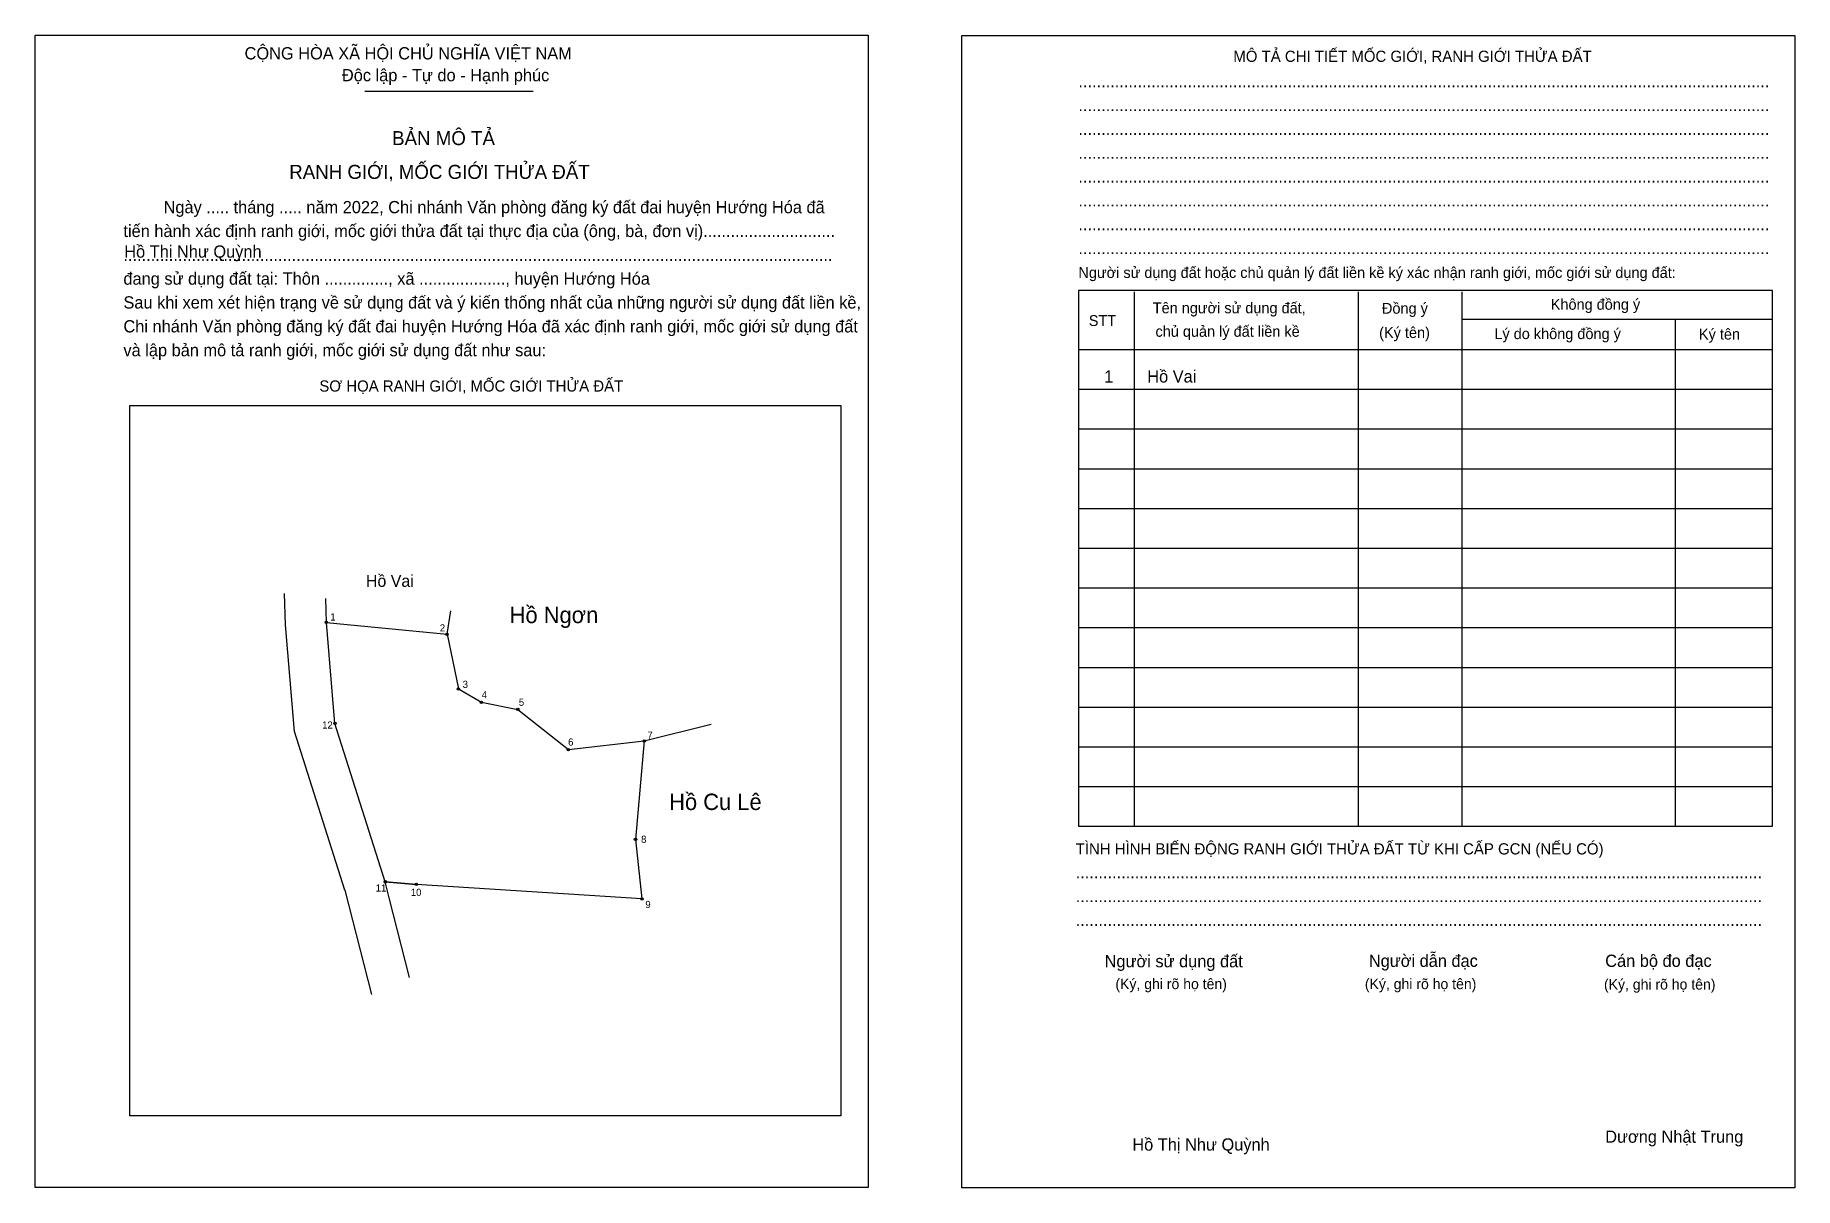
# Model space of a CAD drawing. Extents: x 548510 to 548768, y 1836302 to 1836471.
import ezdxf

# ---------------------------------------------------------------- set-up
doc = ezdxf.new("R2010")
doc.units = 0
for name, color, linetype in [('Level 1', 7, 'Continuous'), ('Level 10', 7, 'Continuous'), ('Level 11', 7, 'Continuous'), ('Level 12', 7, 'Continuous'), ('Level 2', 7, 'Continuous'), ('Level 25', 7, 'Continuous'), ('Level 27', 7, 'Continuous'), ('Level 36', 7, 'Continuous'), ('Level 52', 7, 'Continuous'), ('Level 55', 7, 'Continuous'), ('Level 6', 7, 'Continuous'), ('Level 9', 7, 'Continuous')]:
    doc.layers.add(name, color=color, linetype=linetype)

msp = doc.modelspace()

# ---------------------------------------------------------------- linework, layer by layer
at = {"layer": 'Level 1'}
for p, q in [((548510.39, 1836471.33), (548510.39, 1836471.33)), ((548646.16, 1836471.27), (548646.16, 1836471.27)), ((548558.68, 1836463.12), (548583.35, 1836463.12)), ((548671.38, 1836433.73), (548671.38, 1836355.45)), ((548704.21, 1836433.73), (548704.21, 1836355.45)), ((548719.4, 1836433.73), (548719.4, 1836355.45)), ((548719.4, 1836429.72), (548764.91, 1836429.72)), ((548750.65, 1836429.72), (548750.65, 1836355.45)), ((548663.23, 1836425.29), (548764.91, 1836425.29)), ((548663.23, 1836419.47), (548764.91, 1836419.47)), ((548524.25, 1836417.09), (548524.25, 1836417.09)), ((548663.23, 1836413.65), (548764.91, 1836413.65)), ((548663.23, 1836407.83), (548764.91, 1836407.83)), ((548663.23, 1836402.01), (548764.91, 1836402.01)), ((548663.23, 1836396.19), (548764.91, 1836396.19)), ((548663.23, 1836390.37), (548764.91, 1836390.37)), ((548663.23, 1836384.55), (548764.91, 1836384.55)), ((548663.23, 1836378.73), (548764.91, 1836378.73)), ((548663.23, 1836372.91), (548764.91, 1836372.91)), ((548663.23, 1836367.09), (548764.91, 1836367.09)), ((548663.23, 1836361.27), (548764.91, 1836361.27)), ((548628.43, 1836313.02), (548628.43, 1836313.02)), ((548632.42, 1836302.55), (548632.42, 1836302.55)), ((548768.18, 1836302.49), (548768.18, 1836302.49))]:
    msp.add_line(p, q, dxfattribs=at)
for points in [[(548764.91, 1836433.91), (548663.23, 1836433.91), (548663.23, 1836355.45), (548764.91, 1836355.45)], [(548524.25, 1836417.09), (548628.43, 1836417.09), (548628.43, 1836313.02), (548524.25, 1836313.02)]]:
    msp.add_lwpolyline(points, close=True, dxfattribs=at)
at = {"layer": 'Level 10'}
for p, q in [((548599.62, 1836367.95), (548609.42, 1836370.41)), ((548562.25, 1836344.96), (548561.68, 1836347.31)), ((548565.24, 1836333.29), (548562.25, 1836344.96))]:
    msp.add_line(p, q, dxfattribs=at)
msp.add_lwpolyline([(548554.31, 1836370.51), (548553.06, 1836385.31), (548570.73, 1836383.58), (548572.4, 1836375.56), (548575.76, 1836373.62), (548581.1, 1836372.56), (548588.51, 1836366.67), (548599.62, 1836367.95), (548598.34, 1836353.53), (548599.29, 1836344.8), (548566.25, 1836346.93), (548561.68, 1836347.31)], close=True, dxfattribs=at)
at = {"layer": 'Level 11'}
for p, q in [((548547.07, 1836384.94), (548546.93, 1836389.54)), ((548548.39, 1836369.33), (548547.07, 1836384.94)), ((548555.77, 1836346.1), (548548.39, 1836369.33)), ((548555.77, 1836346.1), (548559.68, 1836330.82))]:
    msp.add_line(p, q, dxfattribs=at)
for centre in [(548553.06, 1836385.31), (548570.73, 1836383.58), (548572.4, 1836375.56), (548575.76, 1836373.62), (548581.1, 1836372.56), (548554.31, 1836370.51), (548554.31, 1836370.51), (548588.51, 1836366.67), (548599.62, 1836367.95), (548598.34, 1836353.53), (548561.68, 1836347.31), (548566.25, 1836346.93), (548599.29, 1836344.8)]:
    msp.add_circle(centre, 0.175, dxfattribs=at)
at = {"layer": 'Level 2'}
for points in [[(548510.39, 1836471.33), (548632.42, 1836471.33), (548632.42, 1836302.55), (548510.39, 1836302.55)], [(548646.16, 1836471.27), (548768.19, 1836471.27), (548768.19, 1836302.49), (548646.16, 1836302.49)]]:
    msp.add_lwpolyline(points, close=True, dxfattribs=at)
at = {"layer": 'Level 25'}
for q in [(548554.31, 1836370.51), (548566.25, 1836346.93)]:
    msp.add_line((548561.68, 1836347.31), q, dxfattribs=at)
at = {"layer": 'Level 27'}
for p, q in [((548553.06, 1836385.31), (548552.96, 1836388.8)), ((548570.73, 1836383.58), (548571.3, 1836387.02))]:
    msp.add_line(p, q, dxfattribs=at)

# ---------------------------------------------------------------- texts
at = {"layer": 'Level 1'}
for s, height, p in [('CỘNG HÒA XÃ HỘI CHỦ NGHĨA VIỆT NAM', 1.7925, (548541.07, 1836467.78)), ('MÔ TẢ CHI TIẾT MỐC GIỚI, RANH GIỚI THỬA ĐẤT', 1.6388, (548685.93, 1836467.42)), ('Độc lập - Tự do - Hạnh phúc', 1.7925, (548555.33, 1836464.58)), ('........................................................................................................................................................', 1.79246, (548663.23, 1836463.7)), ('........................................................................................................................................................', 1.79246, (548663.23, 1836460.21)), ('BẢN MÔ TẢ', 2.049, (548562.68, 1836455.23)), ('........................................................................................................................................................', 1.79246, (548663.23, 1836456.72)), ('RANH GIỚI, MỐC GIỚI THỬA ĐẤT', 2.0487, (548547.61, 1836450.28)), ('........................................................................................................................................................', 1.79246, (548663.23, 1836453.23)), ('........................................................................................................................................................', 1.79246, (548663.23, 1836449.74)), ('Ngày ..... tháng ..... năm 2022, Chi nhánh Văn phòng đăng ký đất đai huyện Hướng Hóa đã', 1.7925, (548529.2, 1836445.25)), ('........................................................................................................................................................', 1.79246, (548663.23, 1836446.24)), ('tiến hành xác định ranh giới, mốc giới thửa đất tại thực địa của (ông, bà, đơn vị).............................', 1.79246, (548523.32, 1836441.76)), ('........................................................................................................................................................', 1.79246, (548663.23, 1836442.75)), ('........................................................................................................................................................', 1.79246, (548663.23, 1836439.26)), ('đang sử dụng đất tại: Thôn .............., xã ..................., huyện Hướng Hóa', 1.7925, (548523.32, 1836434.78)), ('............................................................................................................................................................', 1.79246, (548523.32, 1836438.27)), ('Người sử dụng đất hoặc chủ quản lý đất liền kề ký xác nhận ranh giới, mốc giới sử dụng đất:', 1.5878, (548663.23, 1836435.77)), ('Sau khi xem xét hiện trạng về sử dụng đất và ý kiến thống nhất của những người sử dụng đất liền kề,', 1.7925, (548523.32, 1836431.29)), ('Tên người sử dụng đất,', 1.5878, (548674.12, 1836430.59)), ('Đồng ý', 1.588, (548707.7, 1836430.53)), ('Không đồng ý', 1.5878, (548732.43, 1836431.11)), ('Chi nhánh Văn phòng đăng ký đất đai huyện Hướng Hóa đã xác định ranh giới, mốc giới sử dụng đất', 1.7925, (548523.32, 1836427.79)), ('STT', 1.588, (548664.75, 1836428.73)), ('chủ quản lý đất liền kề', 1.5878, (548674.52, 1836427.15)), ('(Ký tên)', 1.588, (548707.29, 1836426.98)), ('và lập bản mô tả ranh giới, mốc giới sử dụng đất như sau:', 1.7925, (548523.32, 1836424.3)), ('Lý do không đồng ý', 1.5878, (548724.17, 1836426.81)), ('Ký tên', 1.588, (548754.14, 1836426.75)), ('SƠ HỌA RANH GIỚI, MỐC GIỚI THỬA ĐẤT', 1.6388, (548552.02, 1836419.12)), ('TÌNH HÌNH BIẾN ĐỘNG RANH GIỚI THỬA ĐẤT TỪ KHI CẤP GCN (NẾU CÓ)', 1.6388, (548662.83, 1836351.32)), ('.......................................................................................................................................................', 1.79246, (548662.83, 1836347.83)), ('.......................................................................................................................................................', 1.79246, (548662.83, 1836344.34)), ('.......................................................................................................................................................', 1.79246, (548662.83, 1836340.84)), ('Người sử dụng đất', 1.7925, (548667.07, 1836334.79)), ('Người dẫn đạc', 1.7925, (548705.78, 1836334.85)), ('Cán bộ đo đạc', 1.7925, (548740.41, 1836334.85)), ('(Ký, ghi rõ họ tên)', 1.5365, (548668.65, 1836331.59)), ('(Ký, ghi rõ họ tên)', 1.5365, (548705.2, 1836331.59)), ('(Ký, ghi rõ họ tên)', 1.5365, (548740.23, 1836331.53)), ('Dương Nhật Trung', 1.7925, (548740.41, 1836309.09))]:
    msp.add_text(s, height=height, dxfattribs=at).set_placement(p)
at = {"layer": 'Level 12'}
for s, p in [('Hồ Ngơn', (548579.9, 1836385.21)), ('Hồ Cu Lê', (548603.27, 1836357.83))]:
    msp.add_text(s, height=2.4, dxfattribs=at).set_placement(p)
at = {"layer": 'Level 36'}
msp.add_text('Hồ Vai', height=1.746, dxfattribs=at).set_placement((548558.85, 1836390.52))
at = {"layer": 'Level 52'}
for s, height, p in [('1', 1.79, (548667.01, 1836420.45)), ('Hồ Vai', 1.792, (548673.32, 1836420.45))]:
    msp.add_text(s, height=height, dxfattribs=at).set_placement(p)
at = {"layer": 'Level 55'}
for s, p in [('1', (548553.03, 1836385.31)), ('2', (548570.69, 1836383.58)), ('3', (548572.36, 1836375.56)), ('4', (548575.72, 1836373.62)), ('5', (548581.06, 1836372.56)), ('12', (548554.23, 1836370.51)), ('7', (548599.58, 1836367.95)), ('6', (548588.47, 1836366.67)), ('8', (548598.3, 1836353.53)), ('11', (548561.6, 1836347.31)), ('10', (548566.17, 1836346.93)), ('9', (548599.25, 1836344.8))]:
    msp.add_text(s, height=0.116, dxfattribs=at).set_placement(p)
at = {"layer": 'Level 6'}
for p in [(548523.44, 1836438.74), (548671.13, 1836307.94)]:
    msp.add_text('Hồ Thị Như Quỳnh', height=1.7925, dxfattribs=at).set_placement(p)
at = {"layer": 'Level 9'}
for s, height, p in [('1', 1.05, (548553.62, 1836385.58)), ('2', 1.05, (548569.67, 1836383.98)), ('3', 1.05, (548573.02, 1836375.72)), ('4', 1.05, (548575.81, 1836374.19)), ('5', 1.05, (548581.25, 1836373.09)), ('12', 1.048, (548552.43, 1836369.76)), ('6', 1.05, (548588.47, 1836367.27)), ('7', 1.05, (548600.08, 1836368.26)), ('8', 1.05, (548599.16, 1836353.02)), ('11', 1.048, (548560.28, 1836345.88)), ('10', 1.048, (548565.42, 1836345.25)), ('9', 1.05, (548599.78, 1836343.47))]:
    msp.add_text(s, height=height, dxfattribs=at).set_placement(p)

doc.saveas('drawing.dxf')
